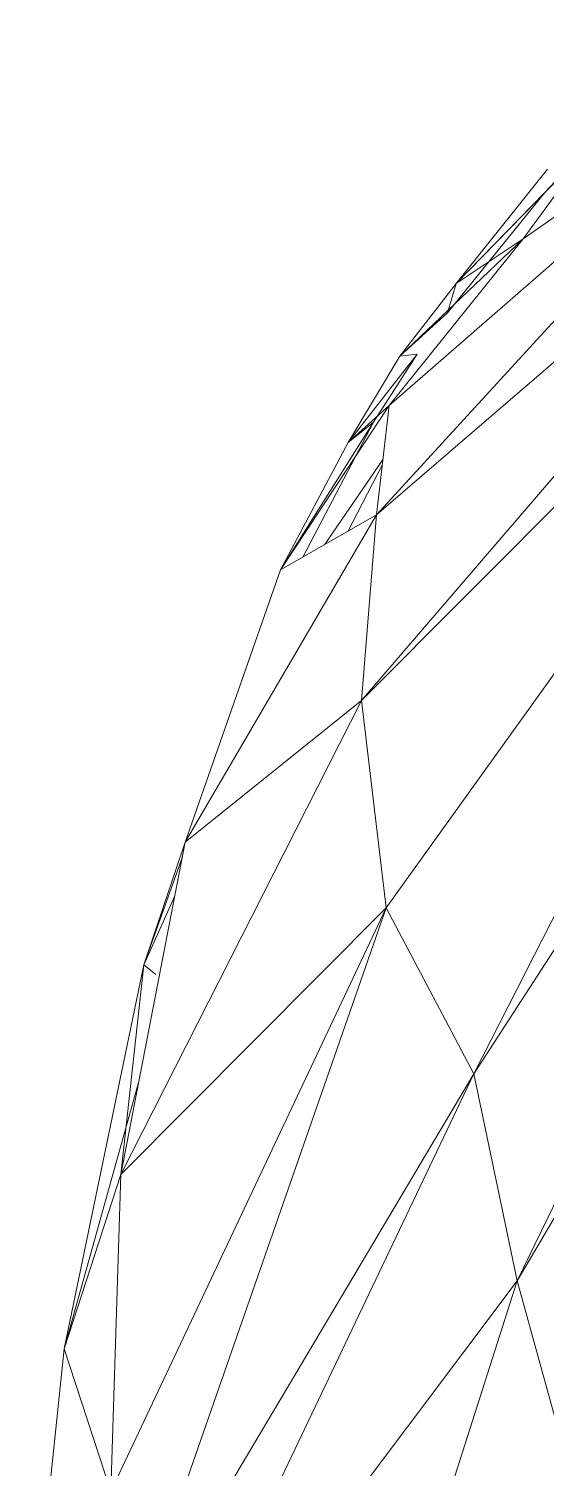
# Model space of a CAD drawing. Header units: millimetres. Extents: x -8546 to 211781, y -3000 to 31870.
# Drawn here: x -4378.44 to -4366.7, y 2400.88 to 2433.57 of the extents above; entities that cross this region are included whole.
import ezdxf

# ---------------------------------------------------------------- set-up
doc = ezdxf.new("R2010")
doc.units = ezdxf.units.MM
doc.layers.add('G-IMPT', color=8, linetype='Continuous', lineweight=9)
doc.layers.add('I-FURN', color=30, linetype='Continuous', lineweight=9)

# ---------------------------------------------------------------- blocks, each defined once
blk = doc.blocks.new('Artificial banana plant 1500mm - Family 4__C1-728657-Begane grond')
at = {"layer": 'G-IMPT'}
for p, q in [((41.872, -238.558), (54.772, -223.51)), ((41.872, -238.558), (54.772, -223.51)), ((42.212, -234.343), (52.302, -223.302)), ((42.212, -234.343), (52.302, -223.302)), ((42.212, -234.343), (54.772, -223.51)), ((42.212, -234.343), (54.772, -223.51)), ((42.502, -231.858), (52.302, -223.302)), ((42.502, -231.858), (52.302, -223.302)), ((45.542, -228.075), (52.302, -223.302)), ((45.542, -228.075), (52.302, -223.302)), ((41.872, -238.558), (55.922, -224.429)), ((41.872, -238.558), (55.922, -224.429)), ((42.432, -243.269), (55.922, -224.429)), ((42.432, -243.269), (55.922, -224.429)), ((44.422, -247.033), (55.922, -224.429)), ((44.422, -247.033), (55.922, -224.429)), ((47.925, -224.985), (46.032, -227.023)), ((47.925, -224.985), (46.032, -227.023)), ((44.022, -229.085), (47.132, -225.887)), ((44.022, -229.085), (47.132, -225.887)), ((47.132, -225.887), (45.542, -228.075)), ((47.132, -225.887), (45.542, -228.075)), ((46.092, -226.488), (44.022, -229.085)), ((46.092, -226.488), (44.022, -229.085)), ((44.422, -247.033), (57.532, -226.757)), ((44.422, -247.033), (57.532, -226.757)), ((45.402, -251.739), (57.532, -226.757)), ((45.402, -251.739), (57.532, -226.757)), ((46.032, -227.023), (43.822, -229.75)), ((46.032, -227.023), (43.822, -229.75)), ((46.032, -227.023), (44.022, -229.085)), ((46.032, -227.023), (44.022, -229.085)), ((45.542, -228.075), (42.502, -231.858)), ((45.542, -228.075), (42.502, -231.858)), ((42.742, -230.738), (45.542, -228.075)), ((42.742, -230.738), (45.542, -228.075)), ((44.022, -229.085), (45.542, -228.075)), ((44.022, -229.085), (45.542, -228.075)), ((44.022, -229.085), (42.742, -230.738)), ((44.022, -229.085), (42.742, -230.738)), ((43.822, -229.75), (44.022, -229.085)), ((43.822, -229.75), (44.022, -229.085)), ((43.822, -229.75), (42.742, -230.738)), ((43.822, -229.75), (42.742, -230.738)), ((43.132, -230.69), (41.572, -232.698)), ((43.132, -230.69), (41.572, -232.698)), ((42.742, -230.738), (41.572, -232.698)), ((42.742, -230.738), (41.572, -232.698)), ((43.132, -230.69), (42.142, -232.238)), ((43.132, -230.69), (42.142, -232.238)), ((43.132, -230.69), (42.742, -230.738)), ((43.132, -230.69), (42.742, -230.738)), ((40.032, -235.593), (42.502, -231.858)), ((40.032, -235.593), (42.502, -231.858)), ((41.572, -232.698), (42.502, -231.858)), ((41.572, -232.698), (42.502, -231.858)), ((42.502, -231.858), (42.212, -234.343)), ((42.502, -231.858), (42.212, -234.343)), ((45.402, -251.739), (57.082, -231.892)), ((45.402, -251.739), (57.082, -231.892)), ((42.142, -232.238), (40.032, -235.593)), ((42.142, -232.238), (40.032, -235.593)), ((42.142, -232.238), (40.54, -235.302)), ((42.142, -232.238), (40.54, -235.302)), ((42.142, -232.238), (41.572, -232.698)), ((42.142, -232.238), (41.572, -232.698)), ((41.572, -232.698), (40.032, -235.593)), ((41.572, -232.698), (40.032, -235.593)), ((42.36, -233.073), (41.028, -235.022)), ((42.36, -233.073), (41.028, -235.022)), ((42.344, -233.214), (41.559, -234.718)), ((42.344, -233.214), (41.559, -234.718)), ((37.872, -241.773), (42.212, -234.343)), ((37.872, -241.773), (42.212, -234.343)), ((40.032, -235.593), (42.212, -234.343)), ((40.032, -235.593), (42.212, -234.343)), ((42.212, -234.343), (41.872, -238.558)), ((42.212, -234.343), (41.872, -238.558)), ((40.032, -235.593), (37.872, -241.773)), ((40.032, -235.593), (37.872, -241.773)), ((36.412, -249.324), (41.872, -238.558)), ((36.412, -249.324), (41.872, -238.558)), ((37.872, -241.773), (41.872, -238.558)), ((37.872, -241.773), (41.872, -238.558)), ((41.872, -238.558), (42.432, -243.269)), ((41.872, -238.558), (42.432, -243.269)), ((37.872, -241.773), (36.412, -249.324)), ((37.872, -241.773), (36.412, -249.324)), ((36.932, -244.564), (37.872, -241.773)), ((36.932, -244.564), (37.872, -241.773)), ((37.808, -242.106), (36.932, -244.564)), ((37.808, -242.106), (36.932, -244.564)), ((37.636, -242.994), (36.932, -244.564)), ((37.636, -242.994), (36.932, -244.564)), ((36.182, -256.521), (42.432, -243.269)), ((36.182, -256.521), (42.432, -243.269)), ((36.412, -249.324), (42.432, -243.269)), ((36.412, -249.324), (42.432, -243.269)), ((36.432, -260.486), (42.432, -243.269)), ((36.432, -260.486), (42.432, -243.269)), ((42.432, -243.269), (44.422, -247.033)), ((42.432, -243.269), (44.422, -247.033)), ((36.932, -244.564), (35.122, -253.279)), ((36.932, -244.564), (35.122, -253.279)), ((36.932, -244.564), (36.412, -249.324)), ((36.932, -244.564), (36.412, -249.324)), ((36.932, -244.564), (37.201, -244.783)), ((36.932, -244.564), (37.201, -244.783)), ((36.432, -260.486), (44.422, -247.033)), ((36.432, -260.486), (44.422, -247.033)), ((36.582, -263.486), (44.422, -247.033)), ((36.582, -263.486), (44.422, -247.033)), ((44.422, -247.033), (45.402, -251.739)), ((44.422, -247.033), (45.402, -251.739)), ((36.826, -247.182), (35.122, -253.279)), ((36.826, -247.182), (35.122, -253.279)), ((35.122, -253.279), (36.412, -249.324)), ((35.122, -253.279), (36.412, -249.324)), ((36.412, -249.324), (36.182, -256.521)), ((36.412, -249.324), (36.182, -256.521)), ((36.582, -263.486), (45.402, -251.739)), ((36.582, -263.486), (45.402, -251.739)), ((45.402, -251.739), (43.112, -258.937)), ((45.402, -251.739), (43.112, -258.937)), ((45.402, -251.739), (47.152, -258.094)), ((45.402, -251.739), (47.152, -258.094)), ((35.122, -253.279), (34.322, -261.004)), ((35.122, -253.279), (34.322, -261.004)), ((35.122, -253.279), (36.182, -256.521)), ((35.122, -253.279), (36.182, -256.521))]:
    blk.add_line(p, q, dxfattribs=at)
blk = doc.blocks.new('Artificial banana plant 1500mm - Family 4__C2-728658-Begane grond')
blk.add_blockref('Artificial banana plant 1500mm - Family 4__C1-728657-Begane grond', (0, 0))
blk = doc.blocks.new('Artificial banana plant 1500mm - Family 4-728656-Begane grond')
blk.add_blockref('Artificial banana plant 1500mm - Family 4__C2-728658-Begane grond', (0, 0))
blk = doc.blocks.new('Artificial banana plant 1500mm - Ny märkning-728662-Begane grond')
blk.add_blockref('Artificial banana plant 1500mm - Family 4-728656-Begane grond', (0, 0))

msp = doc.modelspace()

# ---------------------------------------------------------------- block references
at = {"layer": 'I-FURN'}
msp.add_blockref('Artificial banana plant 1500mm - Ny märkning-728662-Begane grond', (-4412.758, 2656.875), dxfattribs=at)

doc.saveas('drawing.dxf')
